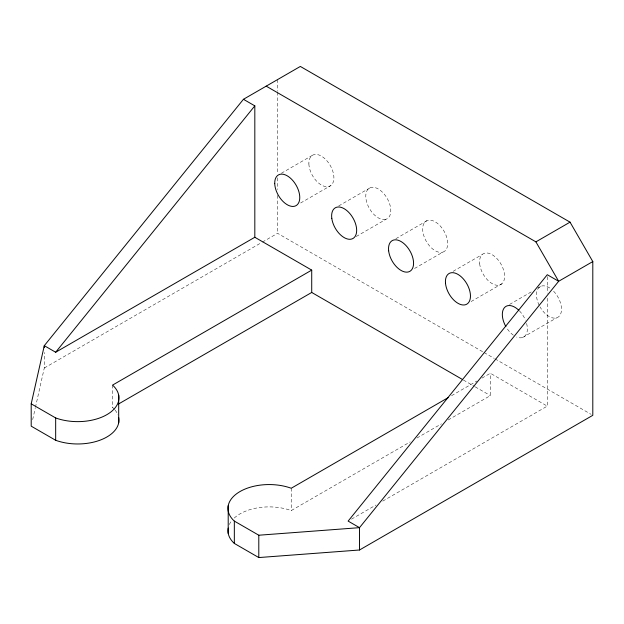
<?xml version="1.0" encoding="UTF-8"?>
<svg xmlns="http://www.w3.org/2000/svg" width="624" height="624" viewBox="0 0 624 624"><rect width="100%" height="100%" fill="white"/><g stroke="black" fill="none" stroke-linecap="round" stroke-linejoin="round"><path stroke-width="0.47" stroke-dasharray="3.12 2.34" d="M32.674 419.593L35.209 408.338M35.42 407.402L44.288 368.012L44.288 352.474M281.377 173.254L312.187 155.462M300.612 202.995L330.587 185.695M44.288 368.012L261.573 242.564M262.415 242.073L277.579 233.321L483.233 352.061M338.723 205.928L370.367 187.66M356.234 236.504L386.209 219.196A17.706 10.218 60 0 0 382.723 192.473A17.706 10.218 60 0 0 365.937 198.619A17.706 10.218 60 0 0 386.209 219.196M395.873 238.696L427.518 220.428M114.527 409.43A41.239 23.813 0 0 0 112.57 407.433L114.254 406.458M414.547 268.476L442.861 252.127A17.706 10.218 60 0 0 439.92 225.631A17.706 10.218 60 0 0 422.783 231.083A17.706 10.218 60 0 0 442.861 252.127M453.118 271.323L482.266 254.498M471.104 301.548L501.914 283.764M509.597 304.418L532.085 291.439M537.911 288.077L541.242 286.151M522.592 337.514L556.733 317.811M451.565 395.678L476.876 381.061M481.939 378.136L490.378 373.269L547.279 406.115L547.279 298.077M234.25 518.045A41.239 23.813 0 0 1 291.229 510.58L410.218 441.893M416.965 437.993L441.441 423.86M448.188 419.968L490.378 395.608L490.378 373.269M351.507 519.145L375.976 505.019M382.73 501.119L547.279 406.115M484.076 352.544L494.185 358.387M495.027 358.87L591.115 414.344M463.414 380.039L474.365 386.365M475.207 386.849L490.378 395.608M547.279 276.658L547.279 293.21M291.229 488.249L291.229 510.58M277.579 79.583L277.579 91.26M277.579 92.227L277.579 173.963M277.579 177.856L277.579 189.532M277.579 195.374L277.579 233.321M112.57 385.094L112.57 407.433M115.105 410.116A41.239 23.813 0 0 1 117.897 414.812M229.336 524.566A41.239 23.813 0 0 1 232.307 520.049M553.628 291.236A17.706 10.218 60 0 1 559.393 316.025A17.706 10.218 60 0 1 540.017 306.883M539.152 305.245A17.706 10.218 60 0 1 538.067 288.608A17.706 10.218 60 0 1 550.462 288.475M526.594 323.466A17.706 10.218 60 0 1 516.641 337.03M513.373 335.189A17.706 10.218 60 0 1 506.353 327.397M519.488 310.947A17.706 10.218 60 0 1 525.431 320.096M308.88 163.933A17.706 10.218 60 0 0 328.076 186.654A17.706 10.218 60 0 0 327.21 161.14A17.706 10.218 60 0 0 308.88 163.933M479.653 263.64A17.706 10.218 60 0 0 499.567 285.035A17.706 10.218 60 0 0 497.039 258.71A17.706 10.218 60 0 0 479.653 263.64"/><path stroke-width="0.94" d="M118.685 417.448A41.239 23.813 0 0 1 99.637 440.326A41.239 23.813 0 0 1 55.669 440.287L31.2 426.161L31.2 403.822L44.288 345.673L243.438 99.294L300.339 66.44L570.04 222.152L592.8 261.573L592.8 415.319L359.51 550.001L258.796 557.56L234.335 543.434A41.239 23.813 0 0 1 228.197 528.076M44.288 347.615L44.288 345.673L55.669 352.24L254.818 105.862L243.438 99.294M55.669 352.24L254.818 237.268L311.719 270.114L311.719 292.453L118.474 404.024M311.719 270.114L112.57 385.094A41.239 23.813 0 0 1 106.876 414.656A41.239 23.813 0 0 1 55.669 417.947L31.2 403.822M266.198 86.151L535.899 241.862L570.04 222.152M592.8 261.573L558.659 281.284L359.51 527.662L359.51 550.001M448.188 397.628L291.229 488.249A41.239 23.813 0 0 0 240.022 491.533A41.239 23.813 0 0 0 234.335 521.095L234.335 543.434M234.335 521.095L258.796 535.22L359.51 527.662L348.13 521.095L547.279 274.716L558.659 281.284L535.899 241.862M311.719 292.453L462.571 379.548M258.796 535.22L258.796 557.56M254.818 105.862L254.818 237.268M228.197 505.736L228.212 533.419M118.685 395.109L118.7 422.791M55.669 417.947L55.669 440.287M505.877 326.594A17.706 10.218 60 0 1 504.262 307.858A17.706 10.218 60 0 1 518.879 310.331M274.739 183.643A17.706 10.218 60 0 0 293.935 206.365A17.706 10.218 60 0 0 293.069 180.851A17.706 10.218 60 0 0 274.739 183.643M331.796 218.33A17.706 10.218 60 0 0 352.069 238.906A17.706 10.218 60 0 0 348.582 212.183A17.706 10.218 60 0 0 331.796 218.33M445.513 283.351A17.706 10.218 60 0 0 465.426 304.746A17.706 10.218 60 0 0 462.899 278.421A17.706 10.218 60 0 0 445.513 283.351M388.643 250.793A17.706 10.218 60 0 0 408.72 271.838A17.706 10.218 60 0 0 405.779 245.333A17.706 10.218 60 0 0 388.643 250.793"/></g></svg>
